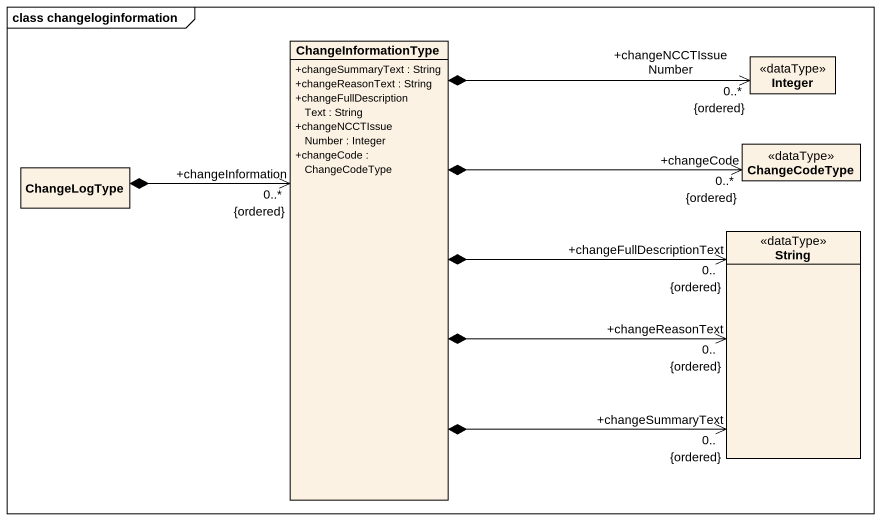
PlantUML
@startuml
mainframe class changeloginformation
hide circle
hide empty members
skinparam classAttributeIconSize 0
class ChangeInformationType {
  +changeSummaryText : String
  +changeReasonText : String
  +changeFullDescriptionText : String
  +changeNCCTIssueNumber : Integer
  +changeCode : ChangeCodeType
}
class Integer <<dataType>>
class ChangeLogType
class ChangeCodeType <<dataType>>
class String <<dataType>>
ChangeInformationType "+changeInformation\n0..*\n{ordered}" <-left-* ChangeLogType
ChangeInformationType *-right-> "+changeReasonText\n0..\n{ordered}" String
ChangeInformationType *-right-> "+changeSummaryText\n0..\n{ordered}" String
Integer "+changeNCCTIssueNumber\n0..*\n{ordered}" <-left-* ChangeInformationType
ChangeCodeType "+changeCode\n0..*\n{ordered}" <-left-* ChangeInformationType
String "+changeFullDescriptionText\n0..\n{ordered}" <-left-* ChangeInformationType
@enduml
